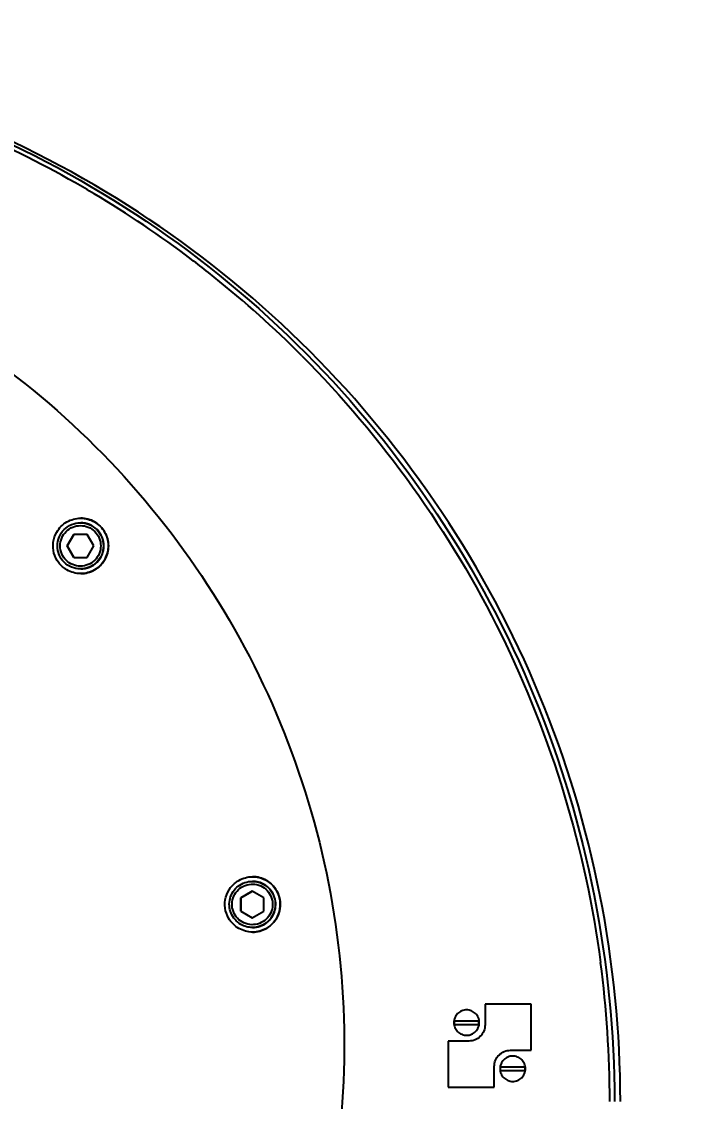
# Model space of a CAD drawing. Header units: millimetres. Extents: x 6781 to 13993, y -7973 to 4183.
# Drawn here: x 11868.1 to 12011.8, y -4739.6 to -4505.5 of the extents above; entities that cross this region are included whole.
import ezdxf

# ---------------------------------------------------------------- set-up
doc = ezdxf.new("R2010")
doc.units = ezdxf.units.MM
doc.header["$LTSCALE"] = 307.34
doc.header["$PDMODE"] = 3
doc.header["$PDSIZE"] = 8
doc.layers.get('0').update_dxf_attribs({"linetype": 'CONTINUOUS'})
doc.layers.get('Defpoints').update_dxf_attribs({"linetype": 'CONTINUOUS'})
doc.styles.get("Standard").update_dxf_attribs({"font": 'calibri.ttf'})
doc.dimstyles.new('DIMSTYLE_2', dxfattribs={"dimtxt": 35, "dimasz": 35, "dimexe": 1.5, "dimexo": 1, "dimgap": 0.875, "dimtad": 1, "dimdec": 0, "dimdsep": 46, "dimtxsty": 'Standard', "dimblk": '_FILLED', "dimblk1": '_FILLED', "dimblk2": '_FILLED', "dimcen": 0.09, "dimazin": 2, "dimtp": 0.01, "dimtm": 0.01, "dimtfac": 1, "dimtdec": 0, "dimtofl": 0, "dimtmove": 0, "dimatfit": 3, "dimldrblk": '_FILLED', "dimfxl": 1, "dimtolj": 1, "dimarcsym": 0})

# ---------------------------------------------------------------- blocks, each defined once
blk = doc.blocks.new('_FILLED')
at = {"color": 0, "linetype": 'ByBlock'}
blk.add_solid([(0, 0), (-1, 0.2143), (-1, -0.2143)], dxfattribs=at)
blk = doc.blocks.new('*D1023')
at = {"color": 0, "linetype": 'Continuous', "lineweight": -2}
for p, q in [((12014.27, -4351.39), (12014.27, -4384.66)), ((11355.22, -4685.18), (11355.22, -4381.66)), ((11390.22, -4383.16), (11979.27, -4383.16))]:
    blk.add_line(p, q, dxfattribs=at)
at = {"layer": 'Defpoints', "color": 0}
for p in [(12014.27, -4350.39), (12014.27, -4383.16), (11355.22, -4686.18)]:
    blk.add_point(p, dxfattribs=at)
at = {"color": 0, "linetype": 'ByBlock', "lineweight": -2, "xscale": 35, "yscale": 35, "zscale": 35, "rotation": 180}
blk.add_blockref('_FILLED', (11355.22, -4383.16), dxfattribs=at)
at = {"color": 0, "linetype": 'ByBlock', "lineweight": -2, "xscale": 35, "yscale": 35, "zscale": 35}
blk.add_blockref('_FILLED', (12014.27, -4383.16), dxfattribs=at)
at = {"color": 0, "insert": (11643.96, -4335.62), "char_height": 35, "attachment_point": 2, "line_spacing_factor": 0.9}
blk.add_mtext('\\A1;\\A1;BVNO-660', dxfattribs=at)

msp = doc.modelspace()

# ---------------------------------------------------------------- linework, layer by layer
at = {"color": 0, "linetype": 'Continuous'}
for p, q in [((11879.37347, -4616.69538), (11877.93016, -4619.19538)), ((11877.95814, -4619.19538), (11879.40146, -4616.69538)), ((11882.2601, -4616.69538), (11879.37347, -4616.69538)), ((11883.70341, -4619.19538), (11882.2601, -4616.69538)), ((11877.93016, -4619.19538), (11879.37347, -4621.69538)), ((11877.93016, -4619.19538), (11877.95814, -4619.19538)), ((11879.40146, -4621.69538), (11877.95814, -4619.19538)), ((11882.2601, -4621.69538), (11883.70341, -4619.19538)), ((11879.37347, -4621.69538), (11882.2601, -4621.69538)), ((11918.08909, -4694.0184), (11915.5892, -4695.46178)), ((11915.61719, -4695.46178), (11918.10308, -4694.02648)), ((11920.58898, -4695.46178), (11918.08909, -4694.0184)), ((11915.5892, -4695.46178), (11915.5892, -4698.34853)), ((11915.5892, -4695.46178), (11915.61719, -4695.46178)), ((11915.61719, -4698.34853), (11915.61719, -4695.46178)), ((11920.58898, -4698.34853), (11920.58898, -4695.46178)), ((11915.5892, -4698.34853), (11915.61719, -4698.34853)), ((11915.5892, -4698.34853), (11918.08909, -4699.79191)), ((11915.61719, -4698.34853), (11918.10308, -4699.78383)), ((11918.08909, -4699.79191), (11920.58898, -4698.34853)), ((11968.55104, -4718.5259), (11968.55104, -4723.0259)), ((11978.5506, -4718.5259), (11968.55104, -4718.5259)), ((11978.5506, -4728.5259), (11978.5506, -4718.5259)), ((11961.88078, -4722.1259), (11967.20019, -4722.1259)), ((11961.88078, -4722.9259), (11967.20019, -4722.9259)), ((11960.55139, -4726.5259), (11960.55139, -4736.5259)), ((11965.05119, -4726.5259), (11960.55139, -4726.5259)), ((11974.0508, -4728.5259), (11978.5506, -4728.5259)), ((11970.55095, -4736.5259), (11970.55095, -4732.0259)), ((11971.88034, -4732.1259), (11977.19975, -4732.1259)), ((11971.88034, -4732.9259), (11977.19975, -4732.9259)), ((11960.55139, -4736.5259), (11970.55095, -4736.5259))]:
    msp.add_line(p, q, dxfattribs=at)
for centre, radius, start, end in [((11766.49878, -4739.79333), 229.21037, 60.4000248, 67.1072044), ((11766.68909, -4739.43031), 228.80072, 59.2146915, 60.3965592), ((11766.47727, -4739.77207), 229.20273, 52.8466132, 59.2129297), ((11766.71007, -4739.44379), 228.80049, 51.684567, 52.8434282), ((11766.45218, -4739.75852), 229.20732, 45.2938224, 51.6827628), ((11766.78895, -4739.40075), 228.71613, 44.88682, 45.2907331), ((11766.28739, -4739.62528), 229.30247, 0.0048423, 7.5518643), ((11964.55575, -4722.5259), 2.70472, 171.4953418, 188.5046582), ((11964.52521, -4722.5259), 2.70472, 351.4953418, 8.5046582), ((11974.55532, -4732.5259), 2.70472, 171.4953418, 188.5046582), ((11974.52478, -4732.5259), 2.70472, 351.4953418, 8.5046582)]:
    msp.add_arc(centre, radius, start, end, dxfattribs=at)
for points, knots in [([(11767.8934, -4509.60948), (11797.70094, -4509.77612), (11857.89778, -4521.99473), (11933.88382, -4573.25774), (11984.71866, -4649.53158), (11996.60101, -4709.79698), (11996.60101, -4739.6059)], [0, 0, 0, 0, 0.249996922, 0.499994066, 0.749995405, 1, 1, 1, 1]), ([(11997.88846, -4739.6059), (11997.88846, -4709.69878), (11985.92567, -4649.23057), (11934.76445, -4572.79322), (11858.34859, -4521.60174), (11797.88626, -4509.61659), (11767.98033, -4509.60591)], [0, 0, 0, 0, 0.250005159, 0.500007025, 0.750004727, 1, 1, 1, 1]), ([(11815.40335, -4554.499), (11838.096, -4562.48013), (11880.76609, -4587.77624), (11924.83794, -4647.23904), (11942.7124, -4719.06365), (11935.1072, -4768.08275), (11926.8398, -4790.6735)], [0, 0, 0, 0, 0.249995228, 0.499994427, 0.749996785, 1, 1, 1, 1]), ([(11928.83483, -4577.9938), (11946.30648, -4595.5346), (11975.71945, -4636.59883), (11990.34575, -4684.94655), (11993.60096, -4709.48952)], [0, 0, 0, 0, 0.499996715, 1, 1, 1, 1]), ([(11875.67683, -4616.19538), (11875.93786, -4615.74324), (11876.58182, -4614.90345), (11877.83843, -4613.93975), (11879.30127, -4613.33324), (11880.3505, -4613.19541), (11880.87257, -4613.19539)], [0, 0, 0, 0, 0.250004742, 0.500004741, 0.750003193, 1, 1, 1, 1]), ([(11880.87257, -4613.19539), (11881.39466, -4613.19537), (11882.44397, -4613.33321), (11883.90679, -4613.93947), (11885.16392, -4614.90393), (11886.12831, -4616.16085), (11886.73465, -4617.62452), (11886.94133, -4619.19549), (11886.735, -4620.76551), (11886.32973, -4621.74322), (11886.06868, -4622.19538)], [0, 0, 0, 0, 0.12499689, 0.249994537, 0.374993138, 0.499992949, 0.624993879, 0.749995777, 0.874997675, 1, 1, 1, 1]), ([(11883.88849, -4613.99923), (11883.43635, -4613.73818), (11882.45941, -4613.33288), (11881.4107, -4613.19538), (11880.88862, -4613.19539)], [0, 0, 0, 0, 0.500001745, 1, 1, 1, 1]), ([(11880.82238, -4624.19538), (11880.17211, -4624.19538), (11878.85733, -4623.93502), (11877.19546, -4622.82296), (11876.08279, -4621.1586), (11875.6925, -4619.19538), (11876.08279, -4617.23217), (11877.19546, -4615.56781), (11878.85733, -4614.45575), (11880.17211, -4614.19538), (11880.82238, -4614.19538)], [0, 0, 0, 0, 0.124996934, 0.249996402, 0.374997465, 0.5, 0.625002535, 0.750003598, 0.875003066, 1, 1, 1, 1]), ([(11880.81678, -4623.59538), (11880.24455, -4623.59538), (11879.08753, -4623.36626), (11877.6251, -4622.38764), (11876.64593, -4620.923), (11876.30251, -4619.19537), (11876.64594, -4617.46774), (11877.6251, -4616.00313), (11879.08753, -4615.02451), (11880.24454, -4614.79538), (11880.81678, -4614.79538)], [0, 0, 0, 0, 0.124996866, 0.249996444, 0.37499891, 0.500001453, 0.625003123, 0.750003623, 0.875002119, 1, 1, 1, 1]), ([(11880.81678, -4614.79538), (11881.38902, -4614.79538), (11882.54603, -4615.0245), (11884.00847, -4616.00313), (11884.98764, -4617.46776), (11885.33105, -4619.1954), (11884.98763, -4620.92302), (11884.00846, -4622.38764), (11882.54603, -4623.36626), (11881.38902, -4623.59538), (11880.81678, -4623.59538)], [0, 0, 0, 0, 0.124996866, 0.249996444, 0.37499891, 0.500001453, 0.625003123, 0.750003623, 0.875002119, 1, 1, 1, 1]), ([(11880.82238, -4614.19538), (11881.47265, -4614.19538), (11882.78743, -4614.45575), (11884.4493, -4615.56781), (11885.56197, -4617.23217), (11885.95226, -4619.19538), (11885.56197, -4621.1586), (11884.4493, -4622.82296), (11882.78743, -4623.93502), (11881.47265, -4624.19538), (11880.82238, -4624.19538)], [0, 0, 0, 0, 0.124996934, 0.249996402, 0.374997465, 0.5, 0.625002535, 0.750003598, 0.875003066, 1, 1, 1, 1]), ([(11880.87276, -4624.19538), (11881.52303, -4624.19538), (11882.83781, -4623.93502), (11884.49969, -4622.82295), (11885.61235, -4621.15858), (11886.00263, -4619.19536), (11885.61234, -4617.23216), (11884.49968, -4615.56781), (11882.83781, -4614.45575), (11881.52303, -4614.19538), (11880.87276, -4614.19538)], [0, 0, 0, 0, 0.124996812, 0.249996458, 0.374998873, 0.500001521, 0.625003354, 0.750003903, 0.875002355, 1, 1, 1, 1]), ([(11886.08454, -4622.19538), (11886.47471, -4621.51957), (11886.99318, -4619.99703), (11886.83395, -4617.60228), (11885.77453, -4615.44873), (11884.56428, -4614.38942), (11883.88849, -4613.99923)], [0, 0, 0, 0, 0.250001413, 0.500003551, 0.75000361, 1, 1, 1, 1]), ([(11877.87289, -4624.39154), (11877.1971, -4624.00135), (11875.98684, -4622.94203), (11874.92742, -4620.78849), (11874.76819, -4618.39374), (11875.28667, -4616.8712), (11875.67683, -4616.19538)], [0, 0, 0, 0, 0.249996387, 0.499996444, 0.749998584, 1, 1, 1, 1]), ([(11886.06868, -4622.19538), (11885.80764, -4622.64754), (11885.16367, -4623.48736), (11883.907, -4624.45107), (11882.44411, -4625.05756), (11881.39484, -4625.19538), (11880.87276, -4625.19538)], [0, 0, 0, 0, 0.250004014, 0.500004876, 0.750003142, 1, 1, 1, 1]), ([(11880.88862, -4625.19538), (11881.4107, -4625.19538), (11882.45997, -4625.05756), (11883.92286, -4624.45107), (11885.17953, -4623.48736), (11885.8235, -4622.64754), (11886.08454, -4622.19538)], [0, 0, 0, 0, 0.249996856, 0.499995121, 0.749995983, 1, 1, 1, 1]), ([(11880.87276, -4625.19538), (11880.35067, -4625.19538), (11879.30197, -4625.05789), (11878.32502, -4624.65259), (11877.87289, -4624.39154)], [0, 0, 0, 0, 0.499998253, 1, 1, 1, 1]), ([(11912.94914, -4699.90516), (11912.55897, -4699.22934), (11912.0405, -4697.7068), (11912.19973, -4695.31205), (11913.25915, -4693.15851), (11914.46941, -4692.09919), (11915.1452, -4691.709)], [0, 0, 0, 0, 0.250001413, 0.500003551, 0.75000361, 1, 1, 1, 1]), ([(11915.5948, -4701.23528), (11915.12458, -4700.96379), (11914.26699, -4700.26069), (11913.39257, -4698.85317), (11913.01569, -4697.23802), (11913.17834, -4695.58777), (11913.86257, -4694.07729), (11914.9965, -4692.86697), (11916.4575, -4692.08524), (11917.55173, -4691.90517), (11918.09469, -4691.90516)], [0, 0, 0, 0, 0.124998819, 0.249999906, 0.375001968, 0.500004196, 0.625005516, 0.750005202, 0.875003192, 1, 1, 1, 1]), ([(11915.88919, -4700.71567), (11915.39361, -4700.42953), (11914.50617, -4699.65258), (11913.72895, -4698.07382), (11913.61325, -4696.31581), (11914.17962, -4694.64792), (11915.34081, -4693.32346), (11916.92108, -4692.54467), (11918.67688, -4692.42841), (11919.79342, -4692.80851), (11920.28899, -4693.09464)], [0, 0, 0, 0, 0.124999024, 0.250001299, 0.37500542, 0.500007608, 0.62500712, 0.750004924, 0.875001764, 1, 1, 1, 1]), ([(11915.1452, -4691.709), (11915.5973, -4691.44797), (11916.57416, -4691.04268), (11917.62279, -4690.90519), (11918.14483, -4690.90516)], [0, 0, 0, 0, 0.500003335, 1, 1, 1, 1]), ([(11918.09469, -4691.90516), (11918.52975, -4691.90515), (11919.40367, -4692.01973), (11920.21779, -4692.35748), (11920.59458, -4692.57503)], [0, 0, 0, 0, 0.49998971, 1, 1, 1, 1]), ([(11920.59458, -4692.57503), (11921.0648, -4692.84652), (11921.92239, -4693.54962), (11922.79681, -4694.95714), (11923.17368, -4696.57229), (11923.01103, -4698.22254), (11922.3268, -4699.73302), (11921.19288, -4700.94334), (11919.73187, -4701.72507), (11918.63765, -4701.90514), (11918.09469, -4701.90515)], [0, 0, 0, 0, 0.124998819, 0.249999906, 0.375001968, 0.500004196, 0.625005516, 0.750005202, 0.875003192, 1, 1, 1, 1]), ([(11918.14483, -4690.90516), (11918.79639, -4690.90512), (11920.10949, -4691.1212), (11921.86276, -4692.05922), (11923.22353, -4693.51159), (11924.04465, -4695.32418), (11924.23987, -4697.3045), (11923.78764, -4699.24272), (11922.73832, -4700.93176), (11921.70921, -4701.77551), (11921.14494, -4702.10131)], [0, 0, 0, 0, 0.124996963, 0.249994933, 0.374994916, 0.499996224, 0.624998122, 0.74999983, 0.875000932, 1, 1, 1, 1]), ([(11920.64496, -4692.57503), (11920.26814, -4692.35746), (11919.45394, -4692.01969), (11918.57994, -4691.90513), (11918.14484, -4691.90516)], [0, 0, 0, 0, 0.500009955, 1, 1, 1, 1]), ([(11918.14529, -4701.90515), (11918.68825, -4701.90511), (11919.78245, -4701.72499), (11921.24341, -4700.94322), (11922.37727, -4699.73288), (11923.06144, -4698.2224), (11923.22405, -4696.57219), (11922.84716, -4694.95708), (11921.97274, -4693.5496), (11921.11517, -4692.84652), (11920.64496, -4692.57503)], [0, 0, 0, 0, 0.124997654, 0.249996832, 0.374996662, 0.499997348, 0.624998737, 0.750000665, 0.875000363, 1, 1, 1, 1]), ([(11923.35685, -4693.90516), (11923.09581, -4693.453), (11922.45184, -4692.61318), (11921.19517, -4691.64947), (11919.73227, -4691.04297), (11918.683, -4690.90516), (11918.16092, -4690.90516)], [0, 0, 0, 0, 0.250004014, 0.500004876, 0.750003142, 1, 1, 1, 1]), ([(11920.28899, -4693.09464), (11920.78457, -4693.38078), (11921.67201, -4694.15773), (11922.44923, -4695.73649), (11922.56493, -4697.4945), (11921.99856, -4699.16239), (11920.83737, -4700.48685), (11919.2571, -4701.26564), (11917.5013, -4701.3819), (11916.38476, -4701.0018), (11915.88919, -4700.71567)], [0, 0, 0, 0, 0.124999024, 0.250001299, 0.37500542, 0.500007608, 0.62500712, 0.750004924, 0.875001764, 1, 1, 1, 1]), ([(11921.16079, -4702.10131), (11921.83658, -4701.71112), (11923.04684, -4700.65181), (11924.10626, -4698.49826), (11924.26549, -4696.10351), (11923.74702, -4694.58097), (11923.35685, -4693.90516)], [0, 0, 0, 0, 0.249996387, 0.499996444, 0.749998584, 1, 1, 1, 1]), ([(11918.14507, -4702.90515), (11917.62299, -4702.90515), (11916.57372, -4702.76734), (11915.11082, -4702.16084), (11913.85416, -4701.19713), (11913.21018, -4700.35731), (11912.94914, -4699.90516)], [0, 0, 0, 0, 0.249996856, 0.499995121, 0.749995983, 1, 1, 1, 1]), ([(11918.09469, -4701.90515), (11917.65963, -4701.90516), (11916.7857, -4701.79058), (11915.97158, -4701.45283), (11915.5948, -4701.23528)], [0, 0, 0, 0, 0.49998971, 1, 1, 1, 1]), ([(11921.14494, -4702.10131), (11920.6928, -4702.36236), (11919.71586, -4702.76766), (11918.66715, -4702.90515), (11918.14507, -4702.90515)], [0, 0, 0, 0, 0.500001745, 1, 1, 1, 1]), ([(11918.16093, -4702.90515), (11918.68301, -4702.90515), (11919.73172, -4702.76766), (11920.70866, -4702.36236), (11921.16079, -4702.10131)], [0, 0, 0, 0, 0.499998253, 1, 1, 1, 1]), ([(11964.55121, -4719.7759), (11964.19356, -4719.7759), (11963.47043, -4719.9191), (11962.55641, -4720.53074), (11961.94443, -4721.44614), (11961.72978, -4722.5259), (11961.94444, -4723.60567), (11962.55641, -4724.52105), (11963.47043, -4725.1327), (11964.19356, -4725.2759), (11964.55121, -4725.2759)], [0, 0, 0, 0, 0.124996958, 0.249996225, 0.374998707, 0.500001029, 0.625002447, 0.750003076, 0.875001721, 1, 1, 1, 1]), ([(11964.55121, -4725.2759), (11964.90886, -4725.2759), (11965.63199, -4725.1327), (11966.54601, -4724.52105), (11967.15799, -4723.60566), (11967.37264, -4722.52589), (11967.15799, -4721.44613), (11966.54601, -4720.53075), (11965.632, -4719.9191), (11964.90886, -4719.7759), (11964.55121, -4719.7759)], [0, 0, 0, 0, 0.124996958, 0.249996225, 0.374998707, 0.500001029, 0.625002447, 0.750003076, 0.875001721, 1, 1, 1, 1]), ([(11968.55104, -4723.0259), (11968.55104, -4723.91881), (11967.80429, -4725.77904), (11965.94407, -4726.5259), (11965.05119, -4726.5259)], [0, 0, 0, 0, 0.500007693, 1, 1, 1, 1]), ([(11970.55095, -4732.0259), (11970.55095, -4731.13299), (11971.2977, -4729.27275), (11973.15791, -4728.5259), (11974.0508, -4728.5259)], [0, 0, 0, 0, 0.500007693, 1, 1, 1, 1]), ([(11974.55078, -4729.7759), (11974.19313, -4729.7759), (11973.47, -4729.9191), (11972.55598, -4730.53074), (11971.944, -4731.44614), (11971.72935, -4732.5259), (11971.944, -4733.60567), (11972.55598, -4734.52105), (11973.46999, -4735.1327), (11974.19312, -4735.2759), (11974.55078, -4735.2759)], [0, 0, 0, 0, 0.124996958, 0.249996225, 0.374998707, 0.500001029, 0.625002447, 0.750003076, 0.875001721, 1, 1, 1, 1]), ([(11974.55078, -4735.2759), (11974.90842, -4735.2759), (11975.63156, -4735.1327), (11976.54558, -4734.52105), (11977.15755, -4733.60566), (11977.3722, -4732.52589), (11977.15755, -4731.44613), (11976.54558, -4730.53075), (11975.63156, -4729.9191), (11974.90843, -4729.7759), (11974.55078, -4729.7759)], [0, 0, 0, 0, 0.124996958, 0.249996225, 0.374998707, 0.500001029, 0.625002447, 0.750003076, 0.875001721, 1, 1, 1, 1])]:
    msp.add_open_spline(points, degree=3, knots=knots, dxfattribs=at)

# ---------------------------------------------------------------- dimensions: what is measured, and where the dimension line sits
dim = msp.add_linear_dim(base=(12014.27299, -4383.16424), p1=(11355.22169, -4686.17933), p2=(12014.27299, -4350.39485), text='\\A1;BVNO-660', dimstyle='DIMSTYLE_2', override={"dimtxsty": 'Standard'}, dxfattribs=at)
dim.commit()
dim.dimension.update_dxf_attribs({"geometry": '*D1023', "text_midpoint": (11643.96493, -4383.16424), "dimtype": 160})

doc.saveas('drawing.dxf')
